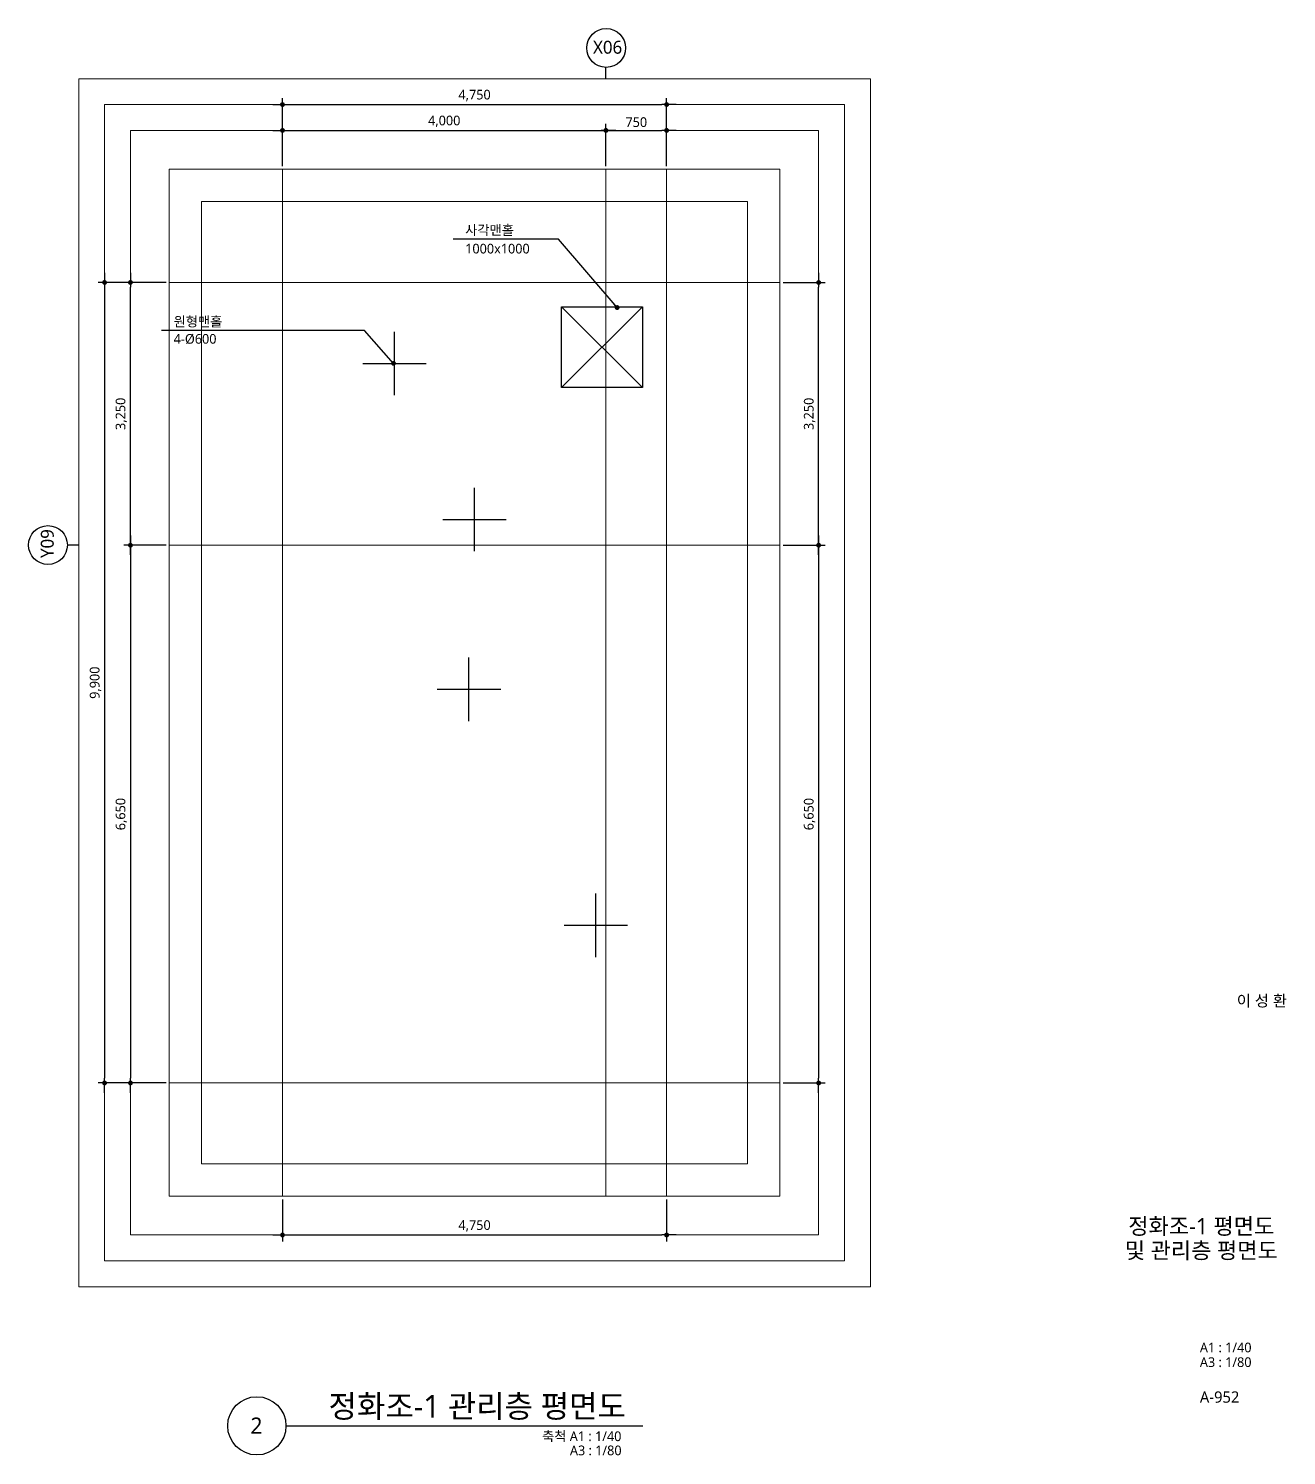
# Model space of a CAD drawing. Header units: millimetres. Extents: x 169673 to 334584, y 156879 to 224061.
# Drawn here: x 218142 to 233696, y 204774 to 222420 of the extents above; entities that cross this region are included whole.
import ezdxf
from ezdxf.enums import TextEntityAlignment as Align

# ---------------------------------------------------------------- set-up
doc = ezdxf.new("R2010")
doc.units = ezdxf.units.MM
doc.header["$LTSCALE"] = 40
doc.header["$MEASUREMENT"] = 0
doc.linetypes.add('CEN', pattern=[62, 60, -1, 0, -1])
doc.layers.get('0').update_dxf_attribs({"linetype": 'CONTINUOUS'})
for name, color, linetype in [('--AH-MARK', 240, 'CONTINUOUS'), ('A-DIMS', 7, 'CONTINUOUS'), ('A-MKXS-LEAD', 7, 'CONTINUOUS'), ('A-XXXX-TXT2', 3, 'CONTINUOUS')]:
    doc.layers.add(name, color=color, linetype=linetype)
for name, color, linetype, lineweight in [('A-AXIS-BUBL', 7, 'CONTINUOUS', 25), ('A-AXIS-LINE', 1, 'CEN', 15), ('A-BORD-TEXT', 3, 'CONTINUOUS', 25), ('A-MKXS-TEXT1', 3, 'CONTINUOUS', 25), ('A-XXXX-SYMB', 7, 'CONTINUOUS', 25), ('A-XXXX-TXT1', 3, 'CONTINUOUS', 25)]:
    doc.layers.add(name, color=color, linetype=linetype, lineweight=lineweight)
doc.layers.add('A-XXXX-NPLT', color=144, linetype='CONTINUOUS', lineweight=15, plot=False)
doc.styles.add('HY울릉도L', font='')
doc.styles.add('굴림', font='')
doc.styles.add('맑은고딕', font='malgun.ttf')
doc.styles.get('HY울릉도L').set_extended_font_data('HYwulM')
doc.styles.get('굴림').set_extended_font_data('GulimChe')
doc.dimstyles.new('CDIM', dxfattribs={"dimtxt": 3, "dimasz": 1.5, "dimexe": 2, "dimexo": 1, "dimgap": 1, "dimtad": 1, "dimdec": 0, "dimrnd": 0.5, "dimzin": 0, "dimdsep": 32, "dimlunit": 6, "dimtxsty": 'HY울릉도L', "dimblk1": '_CIDOT', "dimblk2": '_CIDOT', "dimsah": 1, "dimcen": 5.5, "dimclrd": 2, "dimclre": 2, "dimclrt": 7, "dimadec": 0, "dimazin": 0, "dimtfac": 1, "dimtdec": 0, "dimtix": 1, "dimtmove": 2, "dimatfit": 1, "dimldrblk": '_CIDOT', "dimfxl": 1, "dimtolj": 1, "dimtzin": 0, "dimlwd": -1, "dimarcsym": 0})
doc.dimstyles.new('YOODUCK', dxfattribs={"dimscale": 60, "dimtxt": 2.5, "dimasz": 0.7, "dimexe": 2, "dimexo": 1, "dimtad": 1, "dimdec": 0, "dimtxsty": '굴림', "dimblk": 'DOT', "dimcen": 2.5, "dimclrd": 1, "dimclre": 1, "dimadec": 0, "dimazin": 0, "dimtfac": 1, "dimtdec": 0, "dimtix": 1, "dimtmove": 2, "dimatfit": 3, "dimldrblk": 'DOT', "dimfxl": 2, "dimlwd": -1, "dimlwe": -1, "dimarcsym": 0})

# ---------------------------------------------------------------- blocks, each defined once
blk = doc.blocks.new('_Dot')
at = {"color": 0, "linetype": 'ByBlock', "lineweight": -2}
blk.add_line((-0.5, 0), (-1, 0), dxfattribs=at)
at = {"color": 0, "linetype": 'ByBlock', "const_width": 0.5}
blk.add_lwpolyline([(-0.25, 0, 1), (0.25, 0, 1)], format="xyb", close=True, dxfattribs=at)
blk = doc.blocks.new('_CIDOT')
at = {"color": 0, "linetype": 'ByBlock'}
blk.add_line((2, 0), (-1, 0), dxfattribs=at)
at = {"color": 0, "linetype": 'ByBlock', "const_width": 0.5}
blk.add_lwpolyline([(-0.25, 0, 1), (0.25, 0, 1)], format="xyb", close=True, dxfattribs=at)
blk = doc.blocks.new('*D28')
at = {"layer": 'A-DIMS', "lineweight": -2, "transparency": 16777216}
for p, q in [((221282, 220720), (221282, 221560)), ((226032, 220720), (226032, 221560))]:
    blk.add_line(p, q, dxfattribs=at)
at = {"layer": 'A-DIMS', "transparency": 16777216}
blk.add_line((221342, 221480), (225972, 221480), dxfattribs=at)
at = {"layer": 'A-DIMS', "transparency": 16777216, "xscale": 60, "yscale": 60, "zscale": 60, "rotation": 180}
blk.add_blockref('_CIDOT', (221282, 221480), dxfattribs=at)
at = {"layer": 'A-DIMS', "transparency": 16777216, "xscale": 60, "yscale": 60, "zscale": 60}
blk.add_blockref('_CIDOT', (226032, 221480), dxfattribs=at)
at = {"layer": 'A-DIMS', "color": 3, "transparency": 16777216, "insert": (223657, 221592), "char_height": 120, "attachment_point": 5, "style": '맑은고딕'}
blk.add_mtext('\\A1;4,750', dxfattribs=at)
blk = doc.blocks.new('*D29')
at = {"layer": 'A-DIMS', "lineweight": -2, "transparency": 16777216}
for p, q in [((219842, 219280), (219322, 219280)), ((219842, 216030), (219322, 216030))]:
    blk.add_line(p, q, dxfattribs=at)
at = {"layer": 'A-DIMS', "transparency": 16777216}
blk.add_line((219402, 216090), (219402, 219220), dxfattribs=at)
at = {"layer": 'A-DIMS', "transparency": 16777216, "xscale": 60, "yscale": 60, "zscale": 60}
for p, rotation in [((219402, 219280), 90), ((219402, 216030), 270)]:
    blk.add_blockref('_CIDOT', p, dxfattribs=dict(at, rotation=rotation))
at = {"layer": 'A-DIMS', "color": 3, "transparency": 16777216, "insert": (219290, 217655), "char_height": 120, "attachment_point": 5, "rotation": 90, "style": '맑은고딕'}
blk.add_mtext('\\A1;3,250', dxfattribs=at)
blk = doc.blocks.new('*D30')
at = {"layer": 'A-DIMS', "lineweight": -2, "transparency": 16777216}
for p, q in [((221282, 220720), (221282, 221240)), ((225282, 220720), (225282, 221240))]:
    blk.add_line(p, q, dxfattribs=at)
at = {"layer": 'A-DIMS', "transparency": 16777216}
blk.add_line((221342, 221160), (225222, 221160), dxfattribs=at)
at = {"layer": 'A-DIMS', "transparency": 16777216, "xscale": 60, "yscale": 60, "zscale": 60, "rotation": 180}
blk.add_blockref('_CIDOT', (221282, 221160), dxfattribs=at)
at = {"layer": 'A-DIMS', "transparency": 16777216, "xscale": 60, "yscale": 60, "zscale": 60}
blk.add_blockref('_CIDOT', (225282, 221160), dxfattribs=at)
at = {"layer": 'A-DIMS', "color": 3, "transparency": 16777216, "insert": (223282, 221272), "char_height": 120, "attachment_point": 5, "style": '맑은고딕'}
blk.add_mtext('\\A1;4,000', dxfattribs=at)
blk = doc.blocks.new('*D31')
at = {"layer": 'A-DIMS', "lineweight": -2, "transparency": 16777216}
for p, q in [((225282, 220720), (225282, 221240)), ((226032, 220720), (226032, 221240))]:
    blk.add_line(p, q, dxfattribs=at)
at = {"layer": 'A-DIMS', "transparency": 16777216}
blk.add_line((225342, 221160), (225972, 221160), dxfattribs=at)
at = {"layer": 'A-DIMS', "transparency": 16777216, "xscale": 60, "yscale": 60, "zscale": 60, "rotation": 180}
blk.add_blockref('_CIDOT', (225282, 221160), dxfattribs=at)
at = {"layer": 'A-DIMS', "transparency": 16777216, "xscale": 60, "yscale": 60, "zscale": 60}
blk.add_blockref('_CIDOT', (226032, 221160), dxfattribs=at)
at = {"layer": 'A-DIMS', "color": 3, "transparency": 16777216, "insert": (225657, 221262), "char_height": 120, "attachment_point": 5, "style": '맑은고딕'}
blk.add_mtext('\\A1;750', dxfattribs=at)
blk = doc.blocks.new('*D33')
at = {"layer": 'A-DIMS', "lineweight": -2, "transparency": 16777216}
for p, q in [((219842, 216030), (219322, 216030)), ((219842, 209380), (219322, 209380))]:
    blk.add_line(p, q, dxfattribs=at)
at = {"layer": 'A-DIMS', "transparency": 16777216}
blk.add_line((219402, 215970), (219402, 209440), dxfattribs=at)
at = {"layer": 'A-DIMS', "transparency": 16777216, "xscale": 60, "yscale": 60, "zscale": 60}
for p, rotation in [((219402, 216030), 90), ((219402, 209380), 270)]:
    blk.add_blockref('_CIDOT', p, dxfattribs=dict(at, rotation=rotation))
at = {"layer": 'A-DIMS', "color": 3, "transparency": 16777216, "insert": (219290, 212705), "char_height": 120, "attachment_point": 5, "rotation": 90, "style": '맑은고딕'}
blk.add_mtext('\\A1;6,650', dxfattribs=at)
blk = doc.blocks.new('*D34')
at = {"layer": 'A-DIMS', "lineweight": -2, "transparency": 16777216}
for p, q in [((219842, 219280), (219002, 219280)), ((219842, 209380), (219002, 209380))]:
    blk.add_line(p, q, dxfattribs=at)
at = {"layer": 'A-DIMS', "transparency": 16777216}
blk.add_line((219082, 219220), (219082, 209440), dxfattribs=at)
at = {"layer": 'A-DIMS', "transparency": 16777216, "xscale": 60, "yscale": 60, "zscale": 60}
for p, rotation in [((219082, 219280), 90), ((219082, 209380), 270)]:
    blk.add_blockref('_CIDOT', p, dxfattribs=dict(at, rotation=rotation))
at = {"layer": 'A-DIMS', "color": 3, "transparency": 16777216, "insert": (218970, 214330), "char_height": 120, "attachment_point": 5, "rotation": 90, "style": '맑은고딕'}
blk.add_mtext('\\A1;9,900', dxfattribs=at)
blk = doc.blocks.new('*D32')
at = {"layer": 'A-DIMS', "lineweight": -2, "transparency": 16777216}
for p, q in [((221282, 207940), (221282, 207420)), ((226032, 207940), (226032, 207420))]:
    blk.add_line(p, q, dxfattribs=at)
at = {"layer": 'A-DIMS', "transparency": 16777216}
blk.add_line((221342, 207500), (225972, 207500), dxfattribs=at)
at = {"layer": 'A-DIMS', "transparency": 16777216, "xscale": 60, "yscale": 60, "zscale": 60, "rotation": 180}
blk.add_blockref('_CIDOT', (221282, 207500), dxfattribs=at)
at = {"layer": 'A-DIMS', "transparency": 16777216, "xscale": 60, "yscale": 60, "zscale": 60}
blk.add_blockref('_CIDOT', (226032, 207500), dxfattribs=at)
at = {"layer": 'A-DIMS', "color": 3, "transparency": 16777216, "insert": (223657, 207612), "char_height": 120, "attachment_point": 5, "style": '맑은고딕'}
blk.add_mtext('\\A1;4,750', dxfattribs=at)
blk = doc.blocks.new('*D35')
at = {"layer": 'A-DIMS', "lineweight": -2, "transparency": 16777216}
for p, q in [((227472, 219280), (227992, 219280)), ((227472, 216030), (227992, 216030))]:
    blk.add_line(p, q, dxfattribs=at)
at = {"layer": 'A-DIMS', "transparency": 16777216}
blk.add_line((227912, 216090), (227912, 219220), dxfattribs=at)
at = {"layer": 'A-DIMS', "transparency": 16777216, "xscale": 60, "yscale": 60, "zscale": 60}
for p, rotation in [((227912, 219280), 90), ((227912, 216030), 270)]:
    blk.add_blockref('_CIDOT', p, dxfattribs=dict(at, rotation=rotation))
at = {"layer": 'A-DIMS', "color": 3, "transparency": 16777216, "insert": (227800, 217655), "char_height": 120, "attachment_point": 5, "rotation": 90, "style": '맑은고딕'}
blk.add_mtext('\\A1;3,250', dxfattribs=at)
blk = doc.blocks.new('*D36')
at = {"layer": 'A-DIMS', "lineweight": -2, "transparency": 16777216}
for p, q in [((227472, 216030), (227992, 216030)), ((227472, 209380), (227992, 209380))]:
    blk.add_line(p, q, dxfattribs=at)
at = {"layer": 'A-DIMS', "transparency": 16777216}
blk.add_line((227912, 215970), (227912, 209440), dxfattribs=at)
at = {"layer": 'A-DIMS', "transparency": 16777216, "xscale": 60, "yscale": 60, "zscale": 60}
for p, rotation in [((227912, 216030), 90), ((227912, 209380), 270)]:
    blk.add_blockref('_CIDOT', p, dxfattribs=dict(at, rotation=rotation))
at = {"layer": 'A-DIMS', "color": 3, "transparency": 16777216, "insert": (227800, 212705), "char_height": 120, "attachment_point": 5, "rotation": 90, "style": '맑은고딕'}
blk.add_mtext('\\A1;6,650', dxfattribs=at)

msp = doc.modelspace()

# ---------------------------------------------------------------- linework, layer by layer
at = {"layer": '--AH-MARK', "ltscale": 3}
for points in [[(225731.9, 218980), (224731.9, 217980)], [(224731.9, 218980), (225731.9, 217980)], [(222666.5, 217884.3), (222666.5, 218668.6)], [(222274.4, 218276.5), (223058.7, 218276.5)], [(223656.9, 215955.8), (223656.9, 216740)], [(223264.8, 216347.9), (224049.1, 216347.9)], [(223587.9, 213856.2), (223587.9, 214640.4)], [(223195.8, 214248.3), (223980.1, 214248.3)], [(225156.9, 210937.9), (225156.9, 211722.1)], [(224764.8, 211330), (225549.1, 211330)]]:
    msp.add_lwpolyline(points, dxfattribs=at)
msp.add_lwpolyline([(225731.9, 218980), (225731.9, 217980), (224731.9, 217980), (224731.9, 218980), (225731.9, 218980)])
at = {"layer": 'A-AXIS-BUBL', "ltscale": 0.2}
for p, q in [((225281.9, 221800), (225281.9, 221940)), ((218761.9, 216030), (218621.9, 216030))]:
    msp.add_line(p, q, dxfattribs=at)
for centre in [(225284.3, 222180), (218381.9, 216032.4)]:
    msp.add_circle(centre, 240, dxfattribs=at)
at = {"layer": 'A-AXIS-LINE', "ltscale": 50}
for p, q in [((221281.9, 220680), (221281.9, 207980)), ((225281.9, 207980), (225281.9, 220680)), ((226031.9, 207980), (226031.9, 220680)), ((227431.9, 219280), (219881.9, 219280)), ((227431.9, 216030), (219881.9, 216030)), ((219881.9, 209380), (227431.9, 209380))]:
    msp.add_line(p, q, dxfattribs=at)
at = {"layer": 'A-XXXX-NPLT'}
for points in [[(228551.9, 221800), (218761.9, 221800), (218761.9, 206860), (228551.9, 206860)], [(228231.9, 221480), (219081.9, 221480), (219081.9, 207180), (228231.9, 207180)], [(227911.9, 221160), (219401.9, 221160), (219401.9, 207500), (227911.9, 207500)], [(227431.9, 220680), (219881.9, 220680), (219881.9, 207980), (227431.9, 207980)], [(227031.9, 220280), (220281.9, 220280), (220281.9, 208380), (227031.9, 208380)]]:
    msp.add_lwpolyline(points, close=True, dxfattribs=at)
at = {"layer": 'A-XXXX-SYMB'}
msp.add_line((221325, 205140), (225738.4, 205140), dxfattribs=at)
msp.add_circle((220965, 205140), 360, dxfattribs=at)

# ---------------------------------------------------------------- texts
at = {"layer": 'A-BORD-TEXT', "style": '맑은고딕'}
msp.add_text('이 성 환', height=140, dxfattribs=at).set_placement((233703.5, 210327), align=Align.RIGHT)
for s, p in [('정화조-1 평면도', (232643.1, 207609.2)), ('및 관리층 평면도', (232643.1, 207309.2))]:
    msp.add_text(s, height=200, dxfattribs=at).set_placement(p, align=Align.MIDDLE_CENTER)
for s, height, p in [('A1 : 1/40', 120, (232625.9, 206048.9)), ('A3 : 1/80', 120, (232625.9, 205867.5)), ('A-952', 140, (232625.9, 205426.1))]:
    msp.add_text(s, height=height, dxfattribs=at).set_placement(p)
at = {"layer": 'A-MKXS-TEXT1', "style": '맑은고딕'}
for s, p in [('사각맨홀', (223541.1, 219867.2)), ('1000x1000', (223541.1, 219638.1)), ('원형맨홀', (219936, 218736.3)), ('4-%%C600', (219936, 218522.2))]:
    msp.add_text(s, height=120, dxfattribs=at).set_placement(p)
at = {"layer": 'A-XXXX-TXT1', "style": '맑은고딕'}
msp.add_text('정화조-1 관리층 평면도', height=280, dxfattribs=at).set_placement((225529, 205158.1), align=Align.BOTTOM_RIGHT)
msp.add_text('2', height=200, dxfattribs=at).set_placement((220960.4, 205144.3), align=Align.MIDDLE)
for s, p in [('축척 A1 : 1/40', (225473, 205071.1)), ('A3 : 1/80', (225475.3, 204896))]:
    msp.add_text(s, height=120, dxfattribs=at).set_placement(p, align=Align.TOP_RIGHT)
at = {"layer": 'A-XXXX-TXT2', "ltscale": 0.2, "style": '맑은고딕'}
msp.add_text('X06', height=160, dxfattribs=at).set_placement((225302.4, 222188.8), align=Align.MIDDLE)
msp.add_text('Y09', height=160, rotation=90, dxfattribs=at).set_placement((218373.1, 216050.5), align=Align.MIDDLE)

# ---------------------------------------------------------------- dimensions: what is measured, and where the dimension line sits
at = {"layer": 'A-DIMS'}
for base, p1, p2, picture, middle in [((226031.9, 221480), (221281.9, 220680), (226031.9, 220680), '*D28', (223656.9, 221592.1)), ((225281.9, 221160), (221281.9, 220680), (225281.9, 220680), '*D30', (223281.9, 221272.1)), ((226031.9, 221160), (225281.9, 220680), (226031.9, 220680), '*D31', (225656.9, 221262)), ((226031.9, 207500), (221281.9, 207980), (226031.9, 207980), '*D32', (223656.9, 207612.1))]:
    dim = msp.add_linear_dim(base=base, p1=p1, p2=p2, dimstyle='CDIM', override={"dimscale": 40, "dimtxsty": '맑은고딕', "dimclrd": 256, "dimclre": 256, "dimclrt": 3}, dxfattribs=at)
    dim.commit()
    dim.dimension.update_dxf_attribs({"geometry": picture, "text_midpoint": middle})
for base, p1, p2, angle, picture, middle in [((219081.9, 209380), (219881.9, 219280), (219881.9, 209380), 90, '*D34', (218969.9, 214330)), ((219401.9, 219280), (219881.9, 216030), (219881.9, 219280), 270, '*D29', (219289.9, 217655)), ((227911.9, 219280), (227431.9, 216030), (227431.9, 219280), 270, '*D35', (227799.9, 217655)), ((219401.9, 209380), (219881.9, 216030), (219881.9, 209380), 90, '*D33', (219289.9, 212705)), ((227911.9, 209380), (227431.9, 216030), (227431.9, 209380), 90, '*D36', (227799.9, 212705))]:
    dim = msp.add_linear_dim(base=base, p1=p1, p2=p2, angle=angle, dimstyle='CDIM', override={"dimscale": 40, "dimtxsty": '맑은고딕', "dimclrd": 256, "dimclre": 256, "dimclrt": 3}, dxfattribs=at)
    dim.commit()
    dim.dimension.update_dxf_attribs({"geometry": picture, "text_midpoint": middle})

# ---------------------------------------------------------------- leaders
at = {"layer": 'A-MKXS-LEAD'}
for points, override in [([(225420.1, 218970), (224696.4, 219815.5), (223392, 219815.5)], {"dimasz": 1, "dimtad": 0, "dimclrd": 256}), ([(222655, 218279.1), (222296.4, 218684.6), (219786.9, 218684.6)], {"dimasz": 1, "dimgap": 0.625, "dimtad": 0, "dimclrd": 256})]:
    msp.add_leader(points, dimstyle='YOODUCK', override=override, dxfattribs=at)

doc.saveas('drawing.dxf')
